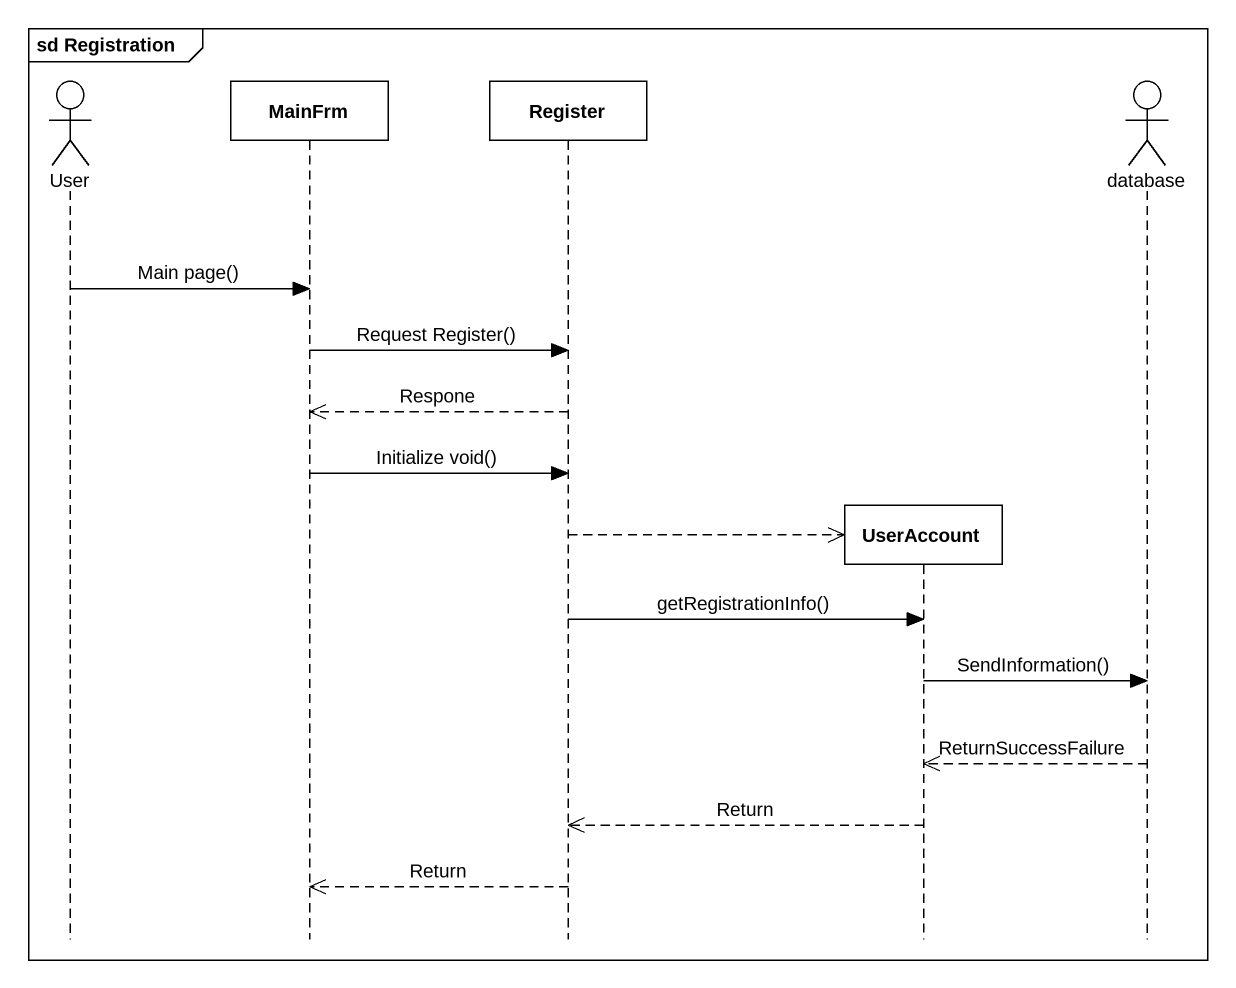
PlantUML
@startuml
mainframe sd Registration
hide footbox
actor User
participant MainFrm
participant Register
participant UserAccount
actor "database" as database_

User -> MainFrm : Main page()
MainFrm -> Register : Request Register()
Register -->> MainFrm : Respone
MainFrm -> Register : Initialize void()
Register -->> UserAccount **
Register -> UserAccount : getRegistrationInfo()
UserAccount -> database_ : SendInformation()
database_ -->> UserAccount : ReturnSuccessFailure
UserAccount -->> Register : Return
Register -->> MainFrm : Return
@enduml
